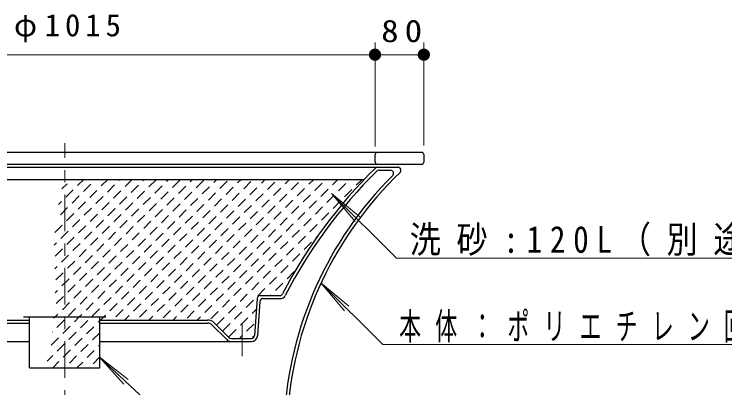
# Model space of a CAD drawing. Units: millimetres on the paper, scale 1:20. Extents: x -385 to 0, y 0 to 267.
# Drawn here: x -129.4 to -71.3, y 107.7 to 138.2 of the extents above; entities that cross this region are included whole.
import ezdxf

# ---------------------------------------------------------------- set-up
doc = ezdxf.new("R2010")
doc.units = ezdxf.units.MM
doc.linetypes.add('USER2', pattern=[6, 3, -1, 1, -1])
doc.layers.add('LY_1', color=7, linetype='Continuous', lineweight=13)
doc.styles.add('ＭＳ ゴシック', font='')
doc.styles.get('ＭＳ ゴシック').set_extended_font_data('MS Gothic')

# ---------------------------------------------------------------- blocks, each defined once
blk = doc.blocks.new('filled_dot')
at = {"color": 0, "linetype": 'Continuous', "lineweight": -2, "const_width": 1.25}
blk.add_lwpolyline([(-0.625, 0, 1), (0.625, 0, 1)], format="xyb", close=True, dxfattribs=at)

msp = doc.modelspace()

# ---------------------------------------------------------------- linework, layer by layer
at = {"layer": 'LY_1'}
for p, q in [((-99.919, 127.437), (-99.919, 135.935)), ((-95.926, 127.519), (-95.926, 135.935)), ((-150.669, 134.935), (-99.919, 134.935)), ((-99.919, 134.935), (-95.926, 134.935)), ((-125.514, 123.953), (-125.09, 124.377)), ((-124.734, 124.734), (-124.73, 124.737)), ((-124.239, 124.239), (-123.74, 124.737)), ((-122.793, 124.694), (-122.75, 124.737)), ((-122.298, 124.199), (-121.76, 124.737)), ((-120.853, 124.654), (-120.77, 124.737)), ((-120.358, 124.159), (-119.78, 124.737)), ((-118.913, 124.615), (-118.79, 124.737)), ((-118.418, 124.12), (-117.824, 124.714)), ((-116.972, 124.575), (-116.81, 124.737)), ((-116.477, 124.08), (-115.883, 124.674)), ((-115.032, 124.536), (-114.831, 124.737)), ((-114.537, 124.041), (-113.943, 124.635)), ((-113.092, 124.496), (-112.851, 124.737)), ((-112.597, 124.001), (-112.003, 124.595)), ((-111.152, 124.456), (-110.871, 124.737)), ((-110.657, 123.961), (-110.063, 124.555)), ((-109.211, 124.417), (-108.891, 124.737)), ((-108.716, 123.922), (-108.122, 124.516)), ((-107.271, 124.377), (-106.911, 124.737)), ((-106.776, 123.882), (-106.182, 124.476)), ((-105.331, 124.338), (-104.931, 124.737)), ((-104.836, 123.843), (-104.242, 124.437)), ((-103.39, 124.298), (-102.951, 124.737)), ((-102.895, 123.803), (-102.301, 124.397)), ((-101.45, 124.258), (-100.971, 124.737)), ((-125.189, 123.288), (-124.595, 123.882)), ((-123.744, 123.744), (-123.15, 124.338)), ((-123.249, 123.249), (-122.655, 123.843)), ((-121.803, 123.704), (-121.209, 124.298)), ((-121.308, 123.209), (-120.714, 123.803)), ((-119.863, 123.664), (-119.269, 124.258)), ((-119.368, 123.17), (-118.774, 123.763)), ((-117.923, 123.625), (-117.329, 124.219)), ((-115.982, 123.585), (-115.389, 124.179)), ((-114.042, 123.546), (-113.448, 124.14)), ((-112.102, 123.506), (-111.508, 124.1)), ((-110.162, 123.467), (-109.568, 124.06)), ((-108.221, 123.427), (-107.627, 124.021)), ((-106.281, 123.387), (-105.687, 123.981)), ((-104.341, 123.348), (-103.747, 123.942)), ((-102.4, 123.308), (-101.806, 123.902)), ((-124.694, 122.793), (-124.1, 123.387)), ((-122.754, 122.754), (-122.16, 123.348)), ((-120.813, 122.714), (-120.219, 123.308)), ((-118.873, 122.675), (-118.279, 123.269)), ((-117.428, 123.13), (-116.834, 123.724)), ((-116.933, 122.635), (-116.339, 123.229)), ((-115.488, 123.09), (-114.894, 123.684)), ((-114.993, 122.595), (-114.399, 123.189)), ((-113.547, 123.051), (-112.953, 123.645)), ((-111.607, 123.011), (-111.013, 123.605)), ((-109.667, 122.972), (-109.073, 123.565)), ((-107.726, 122.932), (-107.132, 123.526)), ((-105.786, 122.892), (-105.192, 123.486)), ((-103.846, 122.853), (-103.252, 123.447)), ((-103.469, 123.598), (-101.541, 121.3)), ((-103.469, 123.598), (-101.171, 121.67)), ((-98.168, 118.297), (-103.469, 123.598)), ((-125.801, 122.677), (-125.545, 122.932)), ((-124.199, 122.298), (-123.605, 122.892)), ((-122.259, 122.259), (-121.665, 122.853)), ((-120.318, 122.219), (-119.724, 122.813)), ((-118.378, 122.18), (-117.784, 122.774)), ((-116.438, 122.14), (-115.844, 122.734)), ((-114.498, 122.1), (-113.904, 122.694)), ((-113.052, 122.556), (-112.458, 123.15)), ((-112.557, 122.061), (-111.963, 122.655)), ((-111.112, 122.516), (-110.518, 123.11)), ((-110.617, 122.021), (-110.023, 122.615)), ((-109.172, 122.477), (-108.578, 123.071)), ((-107.231, 122.437), (-106.637, 123.031)), ((-105.291, 122.397), (-104.697, 122.991)), ((-103.351, 122.358), (-102.757, 122.952)), ((-125.644, 121.843), (-125.05, 122.437)), ((-123.704, 121.803), (-123.11, 122.397)), ((-121.764, 121.764), (-121.17, 122.358)), ((-119.823, 121.724), (-119.23, 122.318)), ((-117.883, 121.685), (-117.289, 122.279)), ((-115.943, 121.645), (-115.349, 122.239)), ((-114.003, 121.605), (-113.409, 122.199)), ((-112.062, 121.566), (-111.468, 122.16)), ((-110.122, 121.526), (-109.528, 122.12)), ((-108.677, 121.982), (-108.083, 122.576)), ((-108.182, 121.487), (-107.588, 122.081)), ((-106.736, 121.942), (-106.142, 122.536)), ((-106.241, 121.447), (-105.647, 122.041)), ((-104.796, 121.902), (-104.202, 122.496)), ((-125.149, 121.348), (-124.555, 121.942)), ((-124.654, 120.853), (-124.06, 121.447)), ((-123.209, 121.308), (-122.615, 121.902)), ((-121.269, 121.269), (-120.675, 121.863)), ((-119.329, 121.229), (-118.735, 121.823)), ((-117.388, 121.19), (-116.794, 121.784)), ((-115.448, 121.15), (-114.854, 121.744)), ((-113.508, 121.11), (-112.914, 121.704)), ((-111.567, 121.071), (-110.973, 121.665)), ((-109.627, 121.031), (-109.033, 121.625)), ((-107.687, 120.992), (-107.093, 121.586)), ((-105.746, 120.952), (-105.152, 121.546)), ((-104.301, 121.407), (-103.707, 122.001)), ((-126.1, 120.398), (-125.506, 120.992)), ((-124.159, 120.358), (-123.565, 120.952)), ((-122.714, 120.813), (-122.12, 121.407)), ((-122.219, 120.318), (-121.625, 120.912)), ((-120.774, 120.774), (-120.18, 121.368)), ((-120.279, 120.279), (-119.685, 120.873)), ((-118.834, 120.734), (-118.24, 121.328)), ((-116.893, 120.695), (-116.299, 121.289)), ((-114.953, 120.655), (-114.359, 121.249)), ((-113.013, 120.615), (-112.419, 121.209)), ((-111.072, 120.576), (-110.478, 121.17)), ((-109.132, 120.536), (-108.538, 121.13)), ((-107.192, 120.497), (-106.598, 121.091)), ((-105.251, 120.457), (-104.657, 121.051)), ((-125.605, 119.903), (-125.011, 120.497)), ((-123.664, 119.863), (-123.071, 120.457)), ((-121.724, 119.823), (-121.13, 120.417)), ((-119.784, 119.784), (-119.19, 120.378)), ((-118.339, 120.239), (-117.745, 120.833)), ((-117.844, 119.744), (-117.25, 120.338)), ((-116.398, 120.2), (-115.804, 120.794)), ((-115.903, 119.705), (-115.309, 120.299)), ((-114.458, 120.16), (-113.864, 120.754)), ((-112.518, 120.12), (-111.924, 120.714)), ((-110.577, 120.081), (-109.983, 120.675)), ((-108.637, 120.041), (-108.043, 120.635)), ((-106.697, 120.002), (-106.103, 120.596)), ((-125.11, 119.408), (-124.516, 120.002)), ((-123.17, 119.368), (-122.576, 119.962)), ((-121.229, 119.329), (-120.635, 119.922)), ((-119.289, 119.289), (-118.695, 119.883)), ((-117.349, 119.249), (-116.755, 119.843)), ((-115.408, 119.21), (-114.814, 119.804)), ((-113.963, 119.665), (-113.369, 120.259)), ((-113.468, 119.17), (-112.874, 119.764)), ((-112.023, 119.625), (-111.429, 120.219)), ((-111.528, 119.131), (-110.934, 119.724)), ((-110.082, 119.586), (-109.488, 120.18)), ((-108.142, 119.546), (-107.548, 120.14)), ((-106.202, 119.507), (-105.608, 120.101)), ((-104.756, 119.962), (-104.588, 120.131)), ((-126.151, 119.357), (-125.961, 119.546)), ((-124.615, 118.913), (-124.021, 119.507)), ((-122.675, 118.873), (-122.081, 119.467)), ((-120.734, 118.834), (-120.14, 119.428)), ((-118.794, 118.794), (-118.2, 119.388)), ((-116.854, 118.754), (-116.26, 119.348)), ((-114.913, 118.715), (-114.319, 119.309)), ((-112.973, 118.675), (-112.379, 119.269)), ((-111.033, 118.636), (-110.439, 119.23)), ((-109.587, 119.091), (-108.993, 119.685)), ((-109.092, 118.596), (-108.498, 119.19)), ((-107.647, 119.051), (-107.053, 119.645)), ((-107.152, 118.556), (-106.558, 119.15)), ((-105.707, 119.012), (-105.113, 119.606)), ((-126.06, 118.457), (-125.466, 119.051)), ((-125.565, 117.962), (-124.971, 118.556)), ((-124.12, 118.418), (-123.526, 119.012)), ((-122.18, 118.378), (-121.586, 118.972)), ((-120.239, 118.339), (-119.645, 118.933)), ((-118.299, 118.299), (-117.705, 118.893)), ((-116.359, 118.259), (-115.765, 118.853)), ((-114.418, 118.22), (-113.824, 118.814)), ((-112.478, 118.18), (-111.884, 118.774)), ((-110.538, 118.141), (-109.944, 118.735)), ((-108.597, 118.101), (-108.003, 118.695)), ((-106.657, 118.061), (-106.063, 118.655)), ((-125.07, 117.467), (-124.476, 118.061)), ((-123.625, 117.923), (-123.031, 118.517)), ((-123.13, 117.428), (-122.536, 118.022)), ((-121.685, 117.883), (-121.091, 118.477)), ((-121.19, 117.388), (-120.596, 117.982)), ((-119.744, 117.844), (-119.15, 118.438)), ((-117.804, 117.804), (-117.21, 118.398)), ((-115.864, 117.764), (-115.27, 118.358)), ((-113.923, 117.725), (-113.329, 118.319)), ((-111.983, 117.685), (-111.389, 118.279)), ((-110.043, 117.646), (-109.449, 118.24)), ((-108.102, 117.606), (-107.509, 118.2)), ((-98.168, 118.297), (-64.084, 118.297)), ((-126.104, 117.424), (-125.922, 117.606)), ((-124.575, 116.972), (-123.981, 117.566)), ((-122.635, 116.933), (-122.041, 117.527)), ((-120.695, 116.893), (-120.101, 117.487)), ((-119.249, 117.349), (-118.655, 117.943)), ((-118.754, 116.854), (-118.16, 117.448)), ((-117.309, 117.309), (-116.715, 117.903)), ((-116.814, 116.814), (-116.22, 117.408)), ((-115.369, 117.269), (-114.775, 117.863)), ((-113.428, 117.23), (-112.834, 117.824)), ((-111.488, 117.19), (-110.894, 117.784)), ((-109.548, 117.151), (-108.954, 117.745)), ((-107.608, 117.111), (-107.014, 117.705)), ((-126.021, 116.517), (-125.427, 117.111)), ((-124.08, 116.477), (-123.486, 117.071)), ((-122.14, 116.438), (-121.546, 117.032)), ((-120.2, 116.398), (-119.606, 116.992)), ((-118.259, 116.359), (-117.665, 116.953)), ((-116.319, 116.319), (-115.725, 116.913)), ((-114.874, 116.774), (-114.28, 117.368)), ((-114.379, 116.279), (-113.785, 116.873)), ((-112.933, 116.735), (-112.339, 117.329)), ((-112.438, 116.24), (-111.844, 116.834)), ((-110.993, 116.695), (-110.399, 117.289)), ((-110.498, 116.2), (-109.904, 116.794)), ((-109.053, 116.656), (-108.459, 117.25)), ((-107.113, 116.616), (-106.519, 117.21)), ((-125.526, 116.022), (-124.932, 116.616)), ((-123.585, 115.982), (-122.991, 116.576)), ((-121.645, 115.943), (-121.051, 116.537)), ((-119.705, 115.903), (-119.111, 116.497)), ((-117.764, 115.864), (-117.17, 116.458)), ((-115.824, 115.824), (-115.23, 116.418)), ((-113.884, 115.784), (-113.29, 116.378)), ((-111.943, 115.745), (-111.35, 116.339)), ((-110.003, 115.705), (-109.409, 116.299)), ((-108.558, 116.161), (-107.964, 116.755)), ((-108.063, 115.666), (-107.469, 116.26)), ((-104.353, 116.289), (-102.424, 113.991)), ((-104.353, 116.289), (-102.054, 114.361)), ((-99.288, 111.225), (-104.353, 116.289)), ((-126.072, 115.475), (-125.882, 115.666)), ((-125.031, 115.527), (-124.437, 116.121)), ((-123.09, 115.488), (-122.496, 116.081)), ((-121.15, 115.448), (-120.556, 116.042)), ((-119.21, 115.408), (-118.616, 116.002)), ((-117.269, 115.369), (-116.675, 115.963)), ((-115.329, 115.329), (-114.735, 115.923)), ((-113.389, 115.29), (-112.795, 115.883)), ((-111.449, 115.25), (-110.855, 115.844)), ((-109.508, 115.21), (-108.914, 115.804)), ((-125.981, 114.577), (-125.387, 115.171)), ((-124.536, 115.032), (-123.942, 115.626)), ((-124.041, 114.537), (-123.447, 115.131)), ((-122.595, 114.993), (-122.001, 115.587)), ((-122.1, 114.498), (-121.506, 115.092)), ((-120.655, 114.953), (-120.061, 115.547)), ((-120.16, 114.458), (-119.566, 115.052)), ((-118.715, 114.913), (-118.121, 115.507)), ((-116.774, 114.874), (-116.18, 115.468)), ((-114.834, 114.834), (-114.24, 115.428)), ((-112.894, 114.795), (-112.3, 115.389)), ((-110.954, 114.755), (-110.36, 115.349)), ((-108.491, 115.237), (-108.419, 115.309)), ((-125.486, 114.082), (-124.892, 114.676)), ((-123.546, 114.042), (-122.952, 114.636)), ((-121.605, 114.003), (-121.011, 114.597)), ((-119.665, 113.963), (-119.071, 114.557)), ((-118.22, 114.418), (-117.626, 115.012)), ((-117.725, 113.923), (-117.131, 114.517)), ((-116.279, 114.379), (-115.685, 114.973)), ((-115.784, 113.884), (-115.191, 114.478)), ((-114.339, 114.339), (-113.745, 114.933)), ((-112.399, 114.3), (-111.805, 114.894)), ((-110.459, 114.26), (-109.865, 114.854)), ((-124.991, 113.587), (-124.397, 114.181)), ((-123.051, 113.547), (-122.457, 114.141)), ((-121.11, 113.508), (-120.516, 114.102)), ((-119.17, 113.468), (-118.576, 114.062)), ((-117.23, 113.428), (-116.636, 114.022)), ((-115.29, 113.389), (-114.696, 113.983)), ((-113.844, 113.844), (-113.25, 114.438)), ((-113.349, 113.349), (-112.755, 113.943)), ((-111.904, 113.805), (-111.31, 114.399)), ((-111.409, 113.31), (-110.815, 113.904)), ((-109.964, 113.765), (-109.625, 114.103)), ((-126.187, 113.38), (-126.081, 113.487)), ((-126.081, 113.487), (-125.842, 113.725)), ((-124.496, 113.092), (-124.101, 113.487)), ((-124.101, 113.487), (-123.902, 113.686)), ((-122.371, 113.237), (-121.962, 113.646)), ((-120.391, 113.237), (-120.021, 113.607)), ((-118.411, 113.237), (-118.081, 113.567)), ((-116.431, 113.237), (-116.141, 113.527)), ((-114.451, 113.237), (-114.201, 113.488)), ((-112.854, 112.854), (-112.26, 113.448)), ((-110.914, 112.815), (-110.32, 113.409)), ((-125.941, 112.636), (-125.347, 113.23)), ((-125.446, 112.141), (-124.852, 112.735)), ((-124.001, 112.597), (-123.407, 113.191)), ((-122.556, 113.052), (-122.419, 113.189)), ((-112.359, 112.359), (-111.765, 112.953)), ((-110.419, 112.32), (-109.825, 112.914)), ((-126.312, 112.266), (-126.298, 112.28)), ((-124.951, 111.647), (-124.357, 112.24)), ((-123.506, 112.102), (-122.912, 112.696)), ((-123.011, 111.607), (-122.419, 112.199)), ((-111.864, 111.864), (-111.27, 112.458)), ((-126.397, 111.191), (-125.803, 111.785)), ((-124.456, 111.152), (-123.862, 111.745)), ((-111.001, 111.737), (-110.775, 111.963)), ((-109.924, 111.825), (-109.778, 111.971)), ((-125.902, 110.696), (-125.308, 111.29)), ((-123.961, 110.657), (-123.368, 111.251)), ((-122.516, 111.112), (-122.419, 111.209)), ((-99.288, 111.225), (-58.948, 111.225)), ((-125.407, 110.201), (-124.813, 110.795)), ((-123.467, 110.162), (-122.873, 110.756)), ((-126.732, 109.865), (-126.258, 110.34)), ((-126.271, 109.337), (-125.763, 109.845)), ((-124.912, 109.706), (-124.318, 110.3)), ((-122.972, 109.667), (-122.419, 110.219)), ((-122.471, 110.222), (-120.462, 107.995)), ((-122.471, 110.222), (-120.105, 108.377)), ((-116.314, 104.49), (-122.471, 110.222)), ((-125.281, 109.337), (-125.268, 109.35)), ((-124.291, 109.337), (-123.823, 109.805))]:
    msp.add_line(p, q, dxfattribs=at)
at = {"layer": 'LY_1', "linetype": 'USER2'}
for p, q in [((-125.294, 90.5), (-125.294, 127.695)), ((-110.794, 110.288), (-110.794, 112.885))]:
    msp.add_line(p, q, dxfattribs=at)
at = {"layer": 'LY_1', "lineweight": 25}
for p, q in [((-96.074, 126.937), (-160.515, 126.937)), ((-99.919, 126.137), (-99.919, 126.787)), ((-95.924, 126.787), (-95.924, 126.137)), ((-152.419, 125.987), (-96.074, 125.987)), ((-151.694, 125.737), (-98.044, 125.737)), ((-99.591, 125.487), (-98.648, 125.487)), ((-97.868, 125.31), (-98.344, 124.834)), ((-149.801, 124.737), (-100.788, 124.737)), ((-109.312, 115.237), (-107.697, 115.237)), ((-109.561, 115.005), (-109.778, 111.969)), ((-109.328, 114.755), (-109.528, 111.952)), ((-109.079, 114.987), (-107.697, 114.987)), ((-128.669, 113.487), (-121.919, 113.487)), ((-128.169, 109.337), (-128.169, 113.487)), ((-122.419, 109.337), (-122.419, 113.487)), ((-136.984, 113.237), (-128.169, 113.237)), ((-136.984, 112.987), (-128.169, 112.987)), ((-122.419, 113.237), (-113.605, 113.237)), ((-122.419, 112.987), (-113.605, 112.987)), ((-113.252, 112.841), (-112.044, 111.634)), ((-113.075, 113.018), (-111.868, 111.81)), ((-111.691, 111.737), (-110.027, 111.737)), ((-138.898, 111.487), (-128.169, 111.487)), ((-122.419, 111.487), (-111.691, 111.487)), ((-111.691, 111.487), (-110.027, 111.487)), ((-128.169, 109.337), (-122.419, 109.337))]:
    msp.add_line(p, q, dxfattribs=at)
for centre, radius, start, end in [((-99.769, 126.787), 0.15, 90, 180), ((-96.074, 126.787), 0.15, 0, 90), ((-99.769, 126.137), 0.15, 180, 270), ((-96.074, 126.137), 0.15, 270, 0), ((-71.918, 97.051), 40, 134.32659, 152.73964), ((-99.693, 125.487), 0.25, 90, 134.32659), ((-98.044, 125.487), 0.25, 315, 90), ((-77.13, 103.621), 30.25, 134.86909, 177), ((-71.918, 97.051), 39.75, 134.47412, 152.73964), ((-99.591, 125.237), 0.25, 90, 134.47412), ((-98.648, 125.237), 0.25, 314.8691, 90), ((-77.13, 103.621), 30, 135, 177), ((-109.312, 114.987), 0.25, 90, 175.91438), ((-107.697, 115.487), 0.25, 270, 332.73964), ((-107.697, 115.487), 0.5, 270, 332.73964), ((-109.079, 114.737), 0.25, 90, 175.91438), ((-113.605, 112.487), 0.75, 45, 90), ((-113.605, 112.487), 0.5, 45, 90), ((-111.691, 111.987), 0.5, 225, 270), ((-111.691, 111.987), 0.25, 225, 270), ((-110.027, 111.987), 0.25, 270, 355.91438), ((-110.027, 111.987), 0.5, 270, 355.91438)]:
    msp.add_arc(centre, radius, start, end, dxfattribs=at)

# ---------------------------------------------------------------- block references
at = {"layer": 'LY_1', "xscale": 0.4, "yscale": 0.4}
msp.add_blockref('filled_dot', (-99.919, 134.935), dxfattribs=at)
at = {"layer": 'LY_1', "xscale": 0.4, "yscale": 0.4, "rotation": 180}
for p in [(-99.919, 134.935), (-95.926, 134.935)]:
    msp.add_blockref('filled_dot', p, dxfattribs=at)

# ---------------------------------------------------------------- texts
at = {"layer": 'LY_1', "style": 'ＭＳ ゴシック'}
for s, insert, char_height, attachment_point in [('\\T1.33;φ1015', (-124.865, 135.935), 1.833, 8), ('\\T1.34;\\W1.15;80', (-97.495, 135.935), 1.833, 8), ('\\T1.5;\\W0.85;洗砂:120L（別途）', (-97.084, 118.447), 2.199, 7), ('\\T1.64;\\W0.6;本体：ポリエチレン回転成型', (-97.948, 111.375), 2.199, 7)]:
    msp.add_mtext(s, dxfattribs=dict(at, insert=insert, char_height=char_height, attachment_point=attachment_point))

doc.saveas('drawing.dxf')
